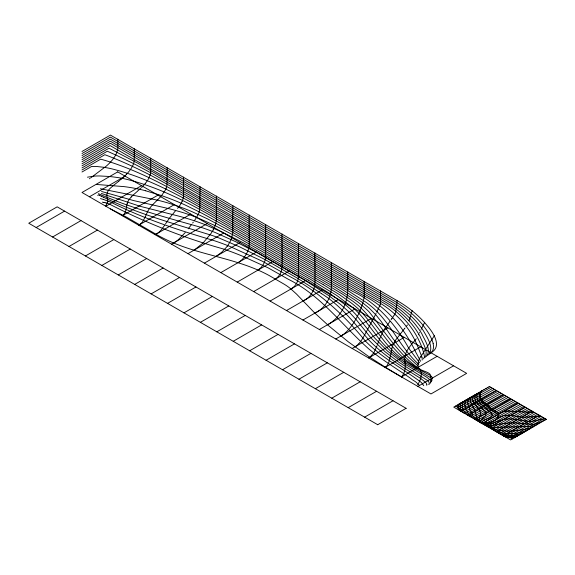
<?xml version="1.0" encoding="UTF-8"?>
<svg xmlns="http://www.w3.org/2000/svg" width="575" height="575" viewBox="0 0 575 575"><rect width="100%" height="100%" fill="white"/><g stroke="black" fill="none" stroke-linecap="round" stroke-linejoin="round"><path stroke-width="0.86" d="M397.016 300.351L396.736 305.081M419.182 385.099L418.205 384.107L420.778 378.659L421.446 373.527L420.253 369.588L419.118 368.352L417.881 367.95L417.989 364.557A15.496 8.948 -60 0 1 418.018 364.133L418.047 363.853A12.111 6.993 -60 0 1 418.255 362.581L418.528 361.359A14.289 8.251 -60 0 1 418.772 360.432L418.952 359.878A7.561 4.363 -60 0 1 420.469 356.989M347.753 289.908L347.566 293.494M426.83 384.833L426.758 385.336M480.607 421.533L480.599 421.64A4.205 2.429 0 0 0 480.793 422.373A4.931 2.846 0 0 0 481.261 422.963L481.361 423.049M479.895 394.428L480.607 392.164L482.159 390.713M396.671 305.634L395.543 312.994A9.193 5.312 -60 0 1 395.399 313.231L394.127 315.222M216.243 221.131L215.711 223.934M390.504 355.63L391.769 348.881M390.439 356.026L388.643 362.933L387.033 365.678L385.358 367.252L368.834 356.622L348.378 341.902L329.338 326.356L314.496 312.757L296.542 294.084L290.404 288.528M431.768 380.434L431.545 380.995A2.846 1.646 0 0 1 430.912 381.628M412.167 310.608L409.537 319.161M215.647 224.171L214.346 227.671M127.312 203.205L127.176 203.651A12.233 7.065 -60 0 0 126.788 205.491L126.09 209.702A10.364 5.987 -60 0 1 125.954 210.234L124.718 213.296L123.072 215.273M479.428 417.759L479.744 416.897M409.364 319.664L408.99 320.735M377.308 344.928L380.298 337.273L383.698 330.611A33.292 19.219 -60 0 1 384.574 329.159M429 384.222L429 384.222A2.185 1.258 0 0 1 428.849 384.531M376.977 345.848L373.764 352.957L369.797 357.269M407.474 324.918L406.144 326.658M479.78 416.789L480.175 415.718A27.715 15.999 0 0 0 480.499 414.589A16.431 9.487 0 0 0 480.599 413.094A12.7 7.331 0 0 0 480.484 412.383L480.391 412.059A26.026 15.022 0 0 0 478.723 408.954M431.997 378.544L431.99 378.558A3.809 2.199 0 0 1 431.027 379.644M429.043 384.114L429.122 383.927A5.427 3.134 0 0 0 429.158 382.749L429.122 382.591A7.949 4.593 0 0 0 428.619 381.743L428.109 381.117A14.116 8.151 0 0 0 427.635 380.614M145.446 216.423L146.956 212.93A17.193 9.926 -60 0 1 148.357 210.256A12.7 7.331 -60 0 1 149.169 209.013L149.558 208.459M145.303 216.768L142.578 221.921L139.574 224.71M182.088 201.48L182.39 200.768A9.883 5.707 -60 0 0 182.8 199.597L183.001 198.857A13.433 7.755 -60 0 0 183.375 196.995M214.295 227.779L213.239 229.842M424.709 322.287L421.482 328.799M377.164 311.341L379.946 305.26A7.806 4.507 -60 0 0 380.183 304.585M377.085 311.506L376.754 312.153M421.058 329.633L420.85 330.057M419.355 332.982L419.57 332.566M376.086 313.447L367.756 329.18M418.377 334.858L418.593 334.442M367.562 329.533L364.421 335.283M416.271 338.804C410.981 345.309 403.061 352.576 404.951 361.869M364.198 335.692L363.192 337.489A21.699 12.528 -60 0 1 358.484 344.087M417.881 384.761C417.752 382.116 412.527 380.442 410.421 378.192C396.513 368.546 381.915 359.849 368.877 349.003C342.29 325.428 320.886 295.356 288.262 279.242L268.043 267.792L242.973 256.378A247.573 142.938 0 0 0 230.518 251.491A224.847 129.813 0 0 0 223.114 248.896C183.648 237.849 145.518 222.647 109.077 203.938A14.964 8.639 0 0 0 106.001 202.874M430.56 382.684L430.38 382.972A3.608 2.084 0 0 1 430.172 383.245M196.614 217.386L198.49 213.828A11.55 6.67 -60 0 0 198.734 213.217A12.111 6.993 -60 0 0 199.13 212.067L199.252 211.65A11.831 6.828 -60 0 0 199.453 210.888L199.942 206.928L199.949 186.573M384.574 329.159L389.929 321.382M395.427 340.328L404.477 328.684M196.485 217.58L194.364 220.707M393.976 315.459L391.877 318.615M165.514 223.891L169.776 217.709L175.684 210.587M164.594 225.299L162.56 228.203M434.405 335.649L421.533 355.544A17.595 10.156 -60 0 0 420.569 356.816M352.482 324.566C357.822 316.595 362.07 307.697 363.939 298.238A15.36 8.869 -60 0 0 364.155 296.47L364.176 281.383M391.855 318.643L391.108 319.714M491.56 416.379L491.661 416.243A5.764 3.328 0 0 0 492.071 414.949M193.301 222.158L192.668 223.014M191.216 224.933L188.233 228.8M185.222 232.573L178.473 239.581A28.721 16.582 -60 0 1 176.108 241.392L173.772 242.887M404.707 328.418L405.044 328.002M177.567 208.351L179.903 205.304A15.237 8.797 -60 0 0 181.211 203.234L181.434 202.817A12.118 6.993 -60 0 0 182.067 201.53M105.85 205.699L107.87 201.768L107.202 197.412A13.189 7.619 -60 0 1 107 196.291L106.993 196.161A8.158 4.708 -60 0 1 107.266 192.927L107.396 192.603A5.772 3.328 -60 0 1 108.301 190.548M145.144 183.648L144.871 183.971A31.546 18.213 -60 0 1 143.556 185.438L142.226 186.818M161.611 195.55L165.269 190.21A10.76 6.21 -60 0 0 166.139 188.226M131.157 196.995L131.826 196.291M126.716 174.053L127.478 173.226A23.762 13.721 -60 0 0 130.834 168.957L131.912 167.232A11.716 6.763 -60 0 0 132.494 166.139L132.854 165.377A15.511 8.956 -60 0 0 133.688 163.257L133.939 162.466A6.454 3.723 -60 0 0 134.263 160.368L134.255 148.645M358.455 344.03L357.873 344.619A12.614 7.281 -60 0 1 354.976 346.854M142.183 186.868L141.558 187.486M131.941 196.176L137.619 191.094M157.773 199.662L158.671 198.763A44.045 25.429 -60 0 0 159.555 197.843L161.187 196.046A25.947 14.979 -60 0 0 161.553 195.615M157.744 199.683L157.212 200.215M156.853 200.56L153.015 204.355A26.026 15.022 -60 0 0 149.536 208.438M140.911 188.111L139.905 189.067M482.202 418.83L483.453 417.752M123.409 177.294L124.962 175.828A41.486 23.949 -60 0 0 126.68 174.088M123.237 177.445L121.081 179.328M139.675 189.276L137.957 190.799M120.879 179.501L120.412 179.882M119.772 180.406L118.946 181.082M483.712 417.543L483.97 417.328A23.827 13.757 0 0 0 484.416 416.954C486.464 415.574 486.227 412.555 484.624 410.988A29.418 16.984 0 0 0 483.884 410.126L476.517 402.299M113.397 185.495L110.371 188.126A16.179 9.344 -60 0 0 109.947 188.535L109.509 189.002A8.323 4.808 -60 0 0 109.308 189.225L109.113 189.463A6.167 3.558 -60 0 0 108.33 190.541M113.419 185.473L118.716 181.269M498.022 418.133C493.832 421.935 487.902 424.788 482.173 423.523L517.823 402.917M90.728 177.869L106.332 166.074A42.967 24.804 -60 0 0 109.279 163.329L110.81 161.733A23.668 13.663 -60 0 0 113.929 157.794L114.447 157.018A17.372 10.027 -60 0 0 116.107 154.165L117.774 149.435L117.832 139.164M401.53 376.877C404.908 373.182 405.95 367.03 404.973 361.984M89.959 178.401L89.427 178.768M342.47 335.038L340.903 336.03M157.155 233.472L155.954 234.212M423.452 358.865L424.537 356.91L423.717 352.892M481.253 391.23C473.175 400.825 492.229 409.134 497.749 414.51M424.925 357.672C428.871 351.167 422.388 342.772 420.052 336.433C412.167 321.827 399.575 310.177 385.272 301.968L110.422 143.29L82.009 159.692M426.398 356.471C431.768 349.708 424.688 340.22 421.755 333.644C413.741 320.138 401.602 309.451 388.132 301.573L110.422 141.242L82.009 157.636M427.872 355.271C435.002 348.393 427.218 337.611 423.466 330.869C415.33 318.457 403.679 308.696 391 301.178L110.422 139.186L82.009 155.588M430.265 377.15C432.688 372.219 421.856 371.349 419.376 368.733M475.769 394.4L475.388 394.63A11.299 6.526 0 0 0 473.103 397.002M474.174 395.32L473.735 395.578A14.389 8.309 0 0 0 472.542 396.405L472.442 396.491A13.469 7.777 0 0 0 471.363 397.541A11.133 6.426 0 0 0 470.278 399.977L470.264 400.394A19.212 11.09 0 0 0 470.738 402.55L474.44 409.716A55.2 31.869 0 0 1 474.727 410.399A44.491 25.688 0 0 1 475.719 413.77L476.927 418.852L479.73 422.014A24.854 14.346 0 0 0 481.433 423.092M430.819 352.87C442.772 346.459 433.033 332.293 426.923 325.313C418.564 315.172 408.099 306.913 396.728 300.387L110.422 135.089L82.009 151.491M215.948 256.464L221.763 252.217L226.694 246.955A22.813 13.175 -60 0 0 227.269 246.201M303.42 300.775C311.233 297.304 315.79 288.255 314.906 279.637L314.906 252.943M290.986 288.995C295.723 286.364 298.633 280.945 298.482 275.562L298.482 243.462M315.136 312.973C326.003 307.862 332.185 296.003 331.329 284.172L331.329 262.423M327.563 324.767C337.841 319.103 345.036 308.559 347.07 297.045A27.794 16.05 -60 0 0 347.544 293.782M463.206 401.652C458.735 403.298 459.202 411.355 464.435 413.26A18.989 10.968 0 0 0 465.096 413.662M472.269 396.419L471.744 396.728A14.95 8.632 0 0 0 468.079 400.157M466.454 399.776L466.009 400.042A13.764 7.949 0 0 0 464.844 400.883L464.37 401.3A14.382 8.302 0 0 0 464.047 401.63L463.996 401.688A14.231 8.215 0 0 0 463.472 402.32L462.552 403.966A14.813 8.553 0 0 0 462.307 404.735C461.294 410.227 466.404 414.338 470.594 416.832M82.009 153.539L110.422 137.138L393.868 300.783C407.725 308.962 420.454 319.722 428.849 333.615M82.009 161.74L110.048 145.554L382.404 302.364C401.939 313.088 417.457 331.243 423.674 352.755M82.009 163.789L109.013 148.199L138.237 163.451L375.949 300.689C393.904 310.629 409.12 325.932 417.083 345.007M82.009 165.837L107.324 151.225L117.128 155.617L135.686 164.673L152.742 173.887L363.587 295.607C387.421 307.395 404.405 328.577 415.739 352.094M82.009 167.886L104.851 154.704C128.872 163.774 151.879 175.332 174.053 188.226L352.899 291.482C377.789 303.363 395.751 324.767 408.875 348.436M82.009 169.941L100.697 159.153C132.746 168.116 162.545 183.597 191.223 200.193L348.357 290.928L366.34 302.493A149.385 86.243 0 0 1 369.624 305.009C390.31 321.022 399.395 347.034 418.751 364.356M82.009 171.99L91.641 166.427L95.177 166.47A18.105 10.451 0 0 1 96.945 166.513L102.314 167.117A65.888 38.043 0 0 1 110.256 168.468C144.188 176.654 175.418 193.063 205.433 210.443L341.564 289.06L361.143 301.588L369.071 307.999L375.698 314.647L381.247 321.554L392.682 338.272L399.244 346.876L408.113 356.795L418.025 365.959M36.167 227.52L64.573 211.118M89.427 196.772L125.113 176.166M97.707 195.399L98.598 194.882L99.245 195.205M52.584 237.001L80.996 220.606M105.85 206.252L141.536 185.646M69.007 246.488L97.419 230.086M122.274 215.733L157.96 195.133M85.431 255.968L113.836 239.567M138.697 225.213L174.383 204.614M101.854 265.449L130.259 249.047M155.121 234.693L190.807 214.094M118.278 274.929L146.683 258.527M171.537 244.181L207.223 223.574M134.701 284.409L163.106 268.007M187.96 253.661L223.646 233.055M151.124 293.89L179.529 277.495M204.384 263.142L240.07 242.535M167.548 303.377L195.953 286.975M220.807 272.622L256.493 252.022M183.971 312.857L212.376 296.456M237.231 282.102L272.917 261.503M200.388 322.338L228.8 305.936M253.654 291.582L289.34 270.983M216.811 331.818L245.223 315.416M270.077 301.07L305.763 280.463M233.234 341.298L261.639 324.897M286.501 310.55L322.187 289.944M249.658 350.779L278.063 334.384M302.924 320.031L338.61 299.424M266.081 360.266L294.486 343.864M319.341 329.511L355.027 308.912M282.505 369.747L310.91 353.345M335.764 338.991L371.45 318.392M298.928 379.227L327.333 362.825M352.188 348.472L387.873 327.872M315.352 388.707L343.757 372.305M368.611 357.959L404.297 337.353M331.775 398.188L360.18 381.786M385.034 367.439L420.72 346.833M348.191 407.668L376.603 391.273M401.458 376.92L437.144 356.313M364.615 417.155L393.027 400.753M417.881 386.4L453.567 365.801M377.703 424.709L406.115 408.308M489.44 386.508L453.754 407.114L510.564 439.911L546.25 419.312L489.418 386.522M460.848 411.211L496.512 390.619M467.949 415.308L503.614 394.716M475.058 419.412L510.722 398.82M489.26 427.613L524.925 407.021M496.362 431.71L532.026 411.118M503.067 435.584L503.47 435.807L539.127 415.222M523.135 432.659C515.962 437.719 506.086 438.394 498.834 433.14M518.449 435.361C514.007 438.085 508.099 438.366 503.513 435.828M546.25 419.312L541.866 421.489M527.412 430.186C517.507 436.928 504.023 437.374 494.119 430.416M530.876 428.188L529.697 428.842A28.843 16.653 0 0 1 528.655 429.381L527.059 430.129A26.45 15.273 0 0 1 524.745 431.07C515.854 434.362 505.784 434.7 496.865 431.336A37.145 21.448 0 0 1 491.97 429.13L490.374 428.253M536.044 425.205L535.088 425.558A11.601 6.699 0 0 1 534.283 425.78L534.254 425.787A10.357 5.98 0 0 1 533.032 426.003L527.009 426.564M541.636 421.59L534.563 424.35A9.193 5.312 0 0 1 534.283 424.343L531.473 424.221A54.869 31.675 0 0 1 528.382 424.034L527.9 423.991M498.626 421.022L493.623 422.912A36.735 21.21 0 0 1 492.581 423.286L492.308 423.38A19.133 11.047 0 0 1 490.288 423.969L488.678 424.285A9.15 5.283 0 0 1 485.401 424.429L484.445 424.328A4.931 2.846 0 0 1 482.921 423.904L482.482 423.696M486.68 419.067L487.78 418.701A9.351 5.398 0 0 0 491.647 416.465M486.342 419.175C484.567 419.606 481.232 420.871 482.641 423.236M87.45 177.179L94.717 176.079A39.258 22.662 0 0 1 99.763 175.964L108.38 176.432A83.289 48.084 0 0 1 112.621 176.856L117.537 177.51A63.552 36.692 0 0 1 123.388 178.566L127.729 179.587A135.908 78.466 0 0 1 133.292 181.075L136.9 182.117A176.511 101.912 0 0 1 145.619 184.913C169.97 193.135 192.769 205.217 214.985 218.011L335.592 287.673L355.99 300.668A164.737 95.112 0 0 1 360.403 304.024L367.418 310.177A129.684 74.872 0 0 1 369.243 312.002C384.538 331.373 397.763 352.964 417.881 367.95M544.985 418.578L536.216 420.591M535.763 420.684L530.006 421.719L525.787 421.037M505.662 411.183L505.13 411.29A14.289 8.251 0 0 0 504.174 411.549L502.974 411.923A12.111 6.993 0 0 0 501.767 412.383L501.544 412.483A15.496 8.941 0 0 0 501.127 412.685C496.714 413.619 499.474 418.233 495.089 420.16C491.711 422.409 487.528 422.79 483.575 422.69M504.131 415.603L502.068 416.063A12.686 7.324 0 0 0 498.058 418.147M541.089 416.329L522.337 417.292L511.534 415.459M526.837 426.571L493.465 427.397A18.745 10.817 0 0 1 489.138 426.715L488.937 426.664A12.844 7.418 0 0 1 486.421 425.852A14.641 8.453 0 0 1 485.336 425.335L484.948 425.119M96.507 184.46L123.927 186.602A105.606 60.972 0 0 1 145.77 190.792M534.376 412.455L510.708 411.247A17.595 10.156 0 0 0 509.127 411.046M527.713 423.976L517.838 423.085A40.243 23.23 0 0 0 512.936 422.891A41.795 24.128 0 0 0 503.183 423.638L495.823 424.875A35.233 20.341 0 0 1 492.861 425.306L490.389 425.486A12.787 7.382 0 0 1 486.788 425.27L485.933 425.119A7.166 4.14 0 0 1 484.66 424.774A8.23 4.751 0 0 1 483.87 424.458L483.345 424.199M513.798 419.168L512.986 419.089A23.863 13.778 0 0 0 509.263 418.923L507.351 419.01A13.879 8.014 0 0 0 506.151 419.125M525.658 421.015L517.852 419.707A49.069 28.333 0 0 0 513.798 419.161M103.852 202.443L102.285 202.148M103.989 202.472L105.858 202.86M100.388 188.744L157.363 200.136M100.46 198.612L103.133 199.345M145.755 190.814L160.935 195.407A198.533 114.619 0 0 1 169.474 198.476L170.71 198.943A223.984 129.317 0 0 1 184.841 204.844L202.422 213.462L224.3 225.443L329.245 286.07L342.714 294.263L353.057 301.357A159.138 91.878 0 0 1 359.461 306.461C380.132 326.219 392.574 355.544 419.319 368.712M103.327 199.403L110.896 202.199M101.365 193.416L106.059 195.054M106.095 195.069L140.243 206.317L174.038 214.928A190.95 110.242 0 0 1 204.125 224.257L222.475 232.25L243.98 243.132L308.128 280.018M103.579 197.268C138.69 214.223 176.353 224.307 213.397 235.879A194.774 112.456 0 0 1 218.924 237.928L239.789 246.927L265.37 259.756L298.015 278.523L321.59 293.688M103.536 197.254L101.329 196.219M111.032 202.256C143.772 218.816 178.71 230.201 213.807 240.544A216.085 124.753 0 0 1 229.554 246.294L262.437 261.258L289.85 276.525C319.377 292.172 344.044 314.956 365.046 340.673C381.376 357.614 402.514 368.359 421.152 382.317A29.311 16.927 0 0 1 421.712 382.842L423.761 385.696M101.171 196.147L99.382 195.277M110.436 208.897L126.601 217.199L159.196 236.081A200.495 115.755 0 0 0 162.416 237.748C196.082 255.343 235.764 257.241 269.1 275.49L283.698 283.921A65.845 38.015 0 0 1 290.389 288.535M420.541 371.766L430.517 377.631A7.123 4.111 0 0 1 431.89 380.442M420.49 371.738L405.468 362.818A158.865 91.72 0 0 1 398.978 358.11L396.549 356.191A198.684 114.712 0 0 1 388.556 349.169L387.607 348.263A212.915 122.928 0 0 1 380.657 340.932L363.831 319.003A158.039 91.245 0 0 0 353.309 307.977M487.298 426.478C499.804 432.831 514.769 431.652 528.058 428.619A32.135 18.558 0 0 0 530.071 428.037L531.537 427.534A15.367 8.869 0 0 0 533.176 426.837A9.725 5.613 0 0 0 533.737 426.535M489.188 386.652L546.006 419.448M487.42 387.672L544.23 420.476M485.645 388.693L542.462 421.497M483.877 389.721L540.687 422.517M538.919 423.545L482.102 390.741C478.098 393.372 480.405 398.913 483.129 401.587A50.384 29.088 0 0 0 484.38 402.838L490.396 407.783L499.201 413.669M480.333 391.762L537.143 424.566M478.558 392.79L535.375 425.586M476.79 393.81L533.6 426.614M475.015 394.831L531.825 427.635M473.239 395.859L530.057 428.655M471.471 396.879L528.281 429.683M526.513 430.704L469.502 398.015A19.665 11.356 0 0 0 468.05 398.971L467.942 399.05A14.842 8.568 0 0 0 466.555 400.315L466.239 400.696A14.655 8.46 0 0 0 465.089 402.902M467.928 398.928L524.738 431.724M466.152 399.948L522.97 432.752M464.384 400.976L521.194 433.773M462.609 401.997L519.426 434.801M460.841 403.018L517.651 435.821M459.066 404.045L515.883 436.842M457.298 405.066L514.107 437.87M455.522 406.087L512.332 438.89M406.158 408.336L57.155 206.842L28.75 223.244L377.746 424.731M480.024 422.28L479.651 422.057A35.837 20.686 0 0 1 477.976 420.979M476.093 420.009L475.503 419.657A40.717 23.503 0 0 1 465.182 406.439M323.1 284.582L229.037 230.273L207.69 218.967L191.705 211.528A185.912 107.338 0 0 0 180.593 207.151L177.697 206.123A152.123 87.824 0 0 0 157.377 200.114M308.229 280.075L330.402 293.911L346.064 305.368A165.492 95.543 0 0 1 355.645 314.252L375.058 338.431L387.514 351.073L403.305 363.156L426.255 376.898A27.823 16.064 0 0 1 427.491 377.753L430.1 379.888A5.879 3.392 0 0 1 430.603 382.691M323.251 284.668L339.293 294.537L350.822 302.63A154.007 88.917 0 0 1 358.857 309.415C374.749 325.306 384.553 346.675 403.492 359.706A126.752 73.183 0 0 0 405.138 360.956L414.582 367.145L429.848 375.166A10.702 6.181 0 0 1 431.588 376.567M401.903 377.178L385.358 367.252M481.282 423.006L480.952 422.798A9.516 5.491 0 0 1 480.19 422.215A6.735 3.888 0 0 1 479.227 420.886M420.081 378.07C401.99 366.8 383.582 355.544 368.798 339.954C354.495 323.172 340.723 305.483 321.633 293.724M420.239 378.17L425.407 382.181M490.54 407.891L481.821 400.035M488.793 410.938L479.838 402.78A41.486 23.949 0 0 1 478.767 401.415L478.314 400.753A23.762 13.721 0 0 1 476.977 397.648L476.855 396.477A11.716 6.763 0 0 1 476.927 395.765L477.049 395.284A15.511 8.956 0 0 1 477.631 393.976L477.947 393.508A6.454 3.723 0 0 1 479.277 392.366M488.815 410.952L489.433 411.499M353.294 307.984L336.842 295.521L310.392 279.242L236.253 236.541L215.179 225.644L198.145 218.026A169.467 97.843 0 0 0 183.116 212.642L172.442 209.559A159.268 91.95 0 0 0 168.08 208.466L133.436 200.531L101.883 191.568A15.209 8.783 0 0 0 101.574 191.482M419.606 362.796L408.933 348.515M475.69 405.246L478.745 408.947M475.676 405.224L475.108 404.52A44.045 25.429 0 0 1 474.569 403.801L473.685 402.435A25.947 14.979 0 0 1 473.505 402.112M429.137 334.111L431.854 339.372L433.248 343.555M491.711 414L491.819 414.201A6.181 3.565 0 0 1 492.049 414.942M420.648 361.308L416.02 352.612M475.748 401.07L475.618 400.832A19.219 11.098 0 0 1 474.72 397.562L475.489 395.334A15.439 8.912 0 0 1 475.827 394.845A8.589 4.959 0 0 1 477.379 393.422M473.477 402.062L473.419 401.947A25.429 14.684 0 0 1 473.038 401.134L472.923 400.832A14.131 8.158 0 0 1 472.909 397.081M471.996 414.367L469.135 407.754L467.77 403.01M417.227 345.331L418.176 347.451M418.277 347.688L421.985 357.226M465.031 406.453L464.974 406.144A23.633 13.642 0 0 1 464.859 404.937L464.902 403.88A18.048 10.422 0 0 1 465.067 402.967M467.755 402.917L467.741 402.752A14.303 8.258 0 0 1 468.151 400.171M380.592 290.871L380.592 302.615M347.753 271.903L347.753 289.613M282.059 233.982L282.059 267.397M265.636 224.494L265.636 257.377M249.212 215.014L249.212 245.302C248.932 251.103 244.368 258.815 238.553 262.358A18.989 10.968 -60 0 1 237.87 262.775M232.789 205.534L232.782 232.602L231.632 238.129A19.133 11.047 -60 0 1 227.254 246.186M216.373 196.053L216.365 219.334A19.097 11.026 -60 0 1 216.272 220.915M183.526 177.093L183.526 194.717A15.956 9.214 -60 0 1 183.403 196.815M167.102 167.605L167.095 183.792A11.277 6.512 -60 0 1 166.182 188.068M150.679 158.125L150.679 171.997M481.85 400.027A23.115 13.347 0 0 1 479.859 394.716M504.117 415.56A17.293 9.983 0 0 1 511.52 415.495M498.669 421.058A26.637 15.374 0 0 1 506.108 419.038M460.553 411.032A9.588 5.534 0 0 1 460.474 403.204M505.655 411.161A7.561 4.363 0 0 1 508.925 411.046M480.506 421.525A10.458 6.038 0 0 1 482.26 418.852M476.467 402.22A31.546 18.213 0 0 1 475.769 401.106M461.43 411.377A10.623 6.131 0 0 1 461.006 402.974M477.854 421.029A33.077 19.097 0 0 1 472.039 414.359M479.097 420.893A16.28 9.401 0 0 1 479.5 417.766M517.335 436.03A9.588 5.534 0 0 1 503.772 435.979M282.088 267.382A9.588 5.534 -60 0 1 275.26 279.105M391.74 348.888A18.982 10.961 -60 0 1 395.356 340.278M380.614 302.651A3.924 2.264 -60 0 1 380.47 303.435L380.312 304.125A7.389 4.269 -60 0 1 380.219 304.47M352.418 324.516A27.701 15.992 -60 0 1 342.484 335.16M433.083 343.577A30.734 17.746 0 0 1 432.515 351.109M432.055 351.44A12.822 7.403 0 0 1 429.396 354.092M421.842 357.248A13.017 7.518 0 0 1 422.115 360.087M431.624 376.654A5.506 3.177 0 0 1 432.113 378.192M98.361 193.717A3.673 2.12 0 0 1 99.159 193.983C132.358 208.653 167.526 217.767 202.292 227.743A190.749 110.127 0 0 1 215.143 232.487L235.786 241.752L258.944 253.712L304.326 279.946L328.375 295.37L340.745 304.585L349.801 312.699L356.816 320.39L370.961 337.978L385.07 351.749L399.179 362.48L427.347 380.355A13.182 7.612 0 0 1 427.52 380.506M425.558 382.346A15.209 8.783 0 0 1 426.391 383.432L426.592 383.791A6.081 3.507 0 0 1 426.83 384.668M489.347 411.535A21.519 12.427 0 0 1 491.776 413.986M150.751 171.968A9.674 5.585 -60 0 1 149.852 175.727L148.271 179.249A19.385 11.191 -60 0 1 145.173 183.583M127.212 203.198A10.594 6.117 -60 0 1 131.193 197.103M162.588 228.239A16.855 9.732 -60 0 1 157.162 233.587M194.027 250.154A27.844 16.078 -60 0 0 194.63 249.802L203.04 243.017L210.867 233.651A26.766 15.453 -60 0 0 213.246 229.849M265.592 257.406A10.623 6.131 -60 0 1 258.103 269.883M117.695 171.889L82.009 192.488L430.97 393.954L466.656 373.355L117.695 171.889"/></g></svg>
